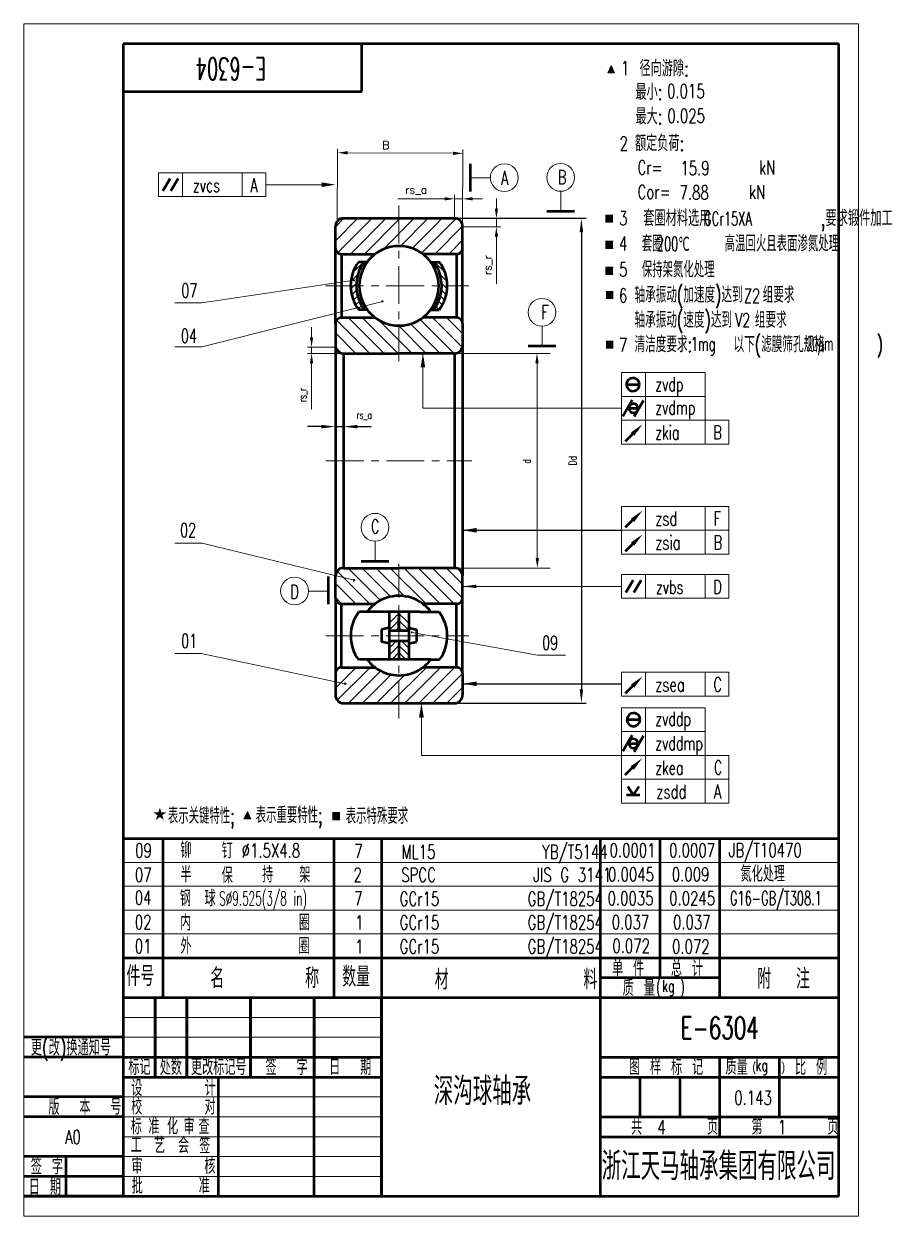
# Model space of a CAD drawing. Header units: millimetres. Extents: x 3824 to 4736, y 762 to 1063.
# Drawn here: x 3824.4 to 4042.8, y 762.8 to 1062.8 of the extents above; entities that cross this region are included whole.
import ezdxf
from ezdxf.enums import TextEntityAlignment as Align

# ---------------------------------------------------------------- set-up
doc = ezdxf.new("R2010")
doc.units = ezdxf.units.MM
doc.header["$PDSIZE"] = -5
doc.linetypes.add('ACAD_ISO10W100', pattern=[18.5, 12, -3, 0.5, -3])
doc.linetypes.add('CENTER', pattern=[50.8, 31.75, -6.35, 6.35, -6.35])
doc.layers.get('0').update_dxf_attribs({"lineweight": 18})
doc.layers.get('DEFPOINTS').update_dxf_attribs({"lineweight": 18})
for name, color, linetype, lineweight in [('1', 7, 'Continuous', 50), ('2', 7, 'Continuous', 18), ('90', 7, 'Continuous', 18), ('Bstart', 7, 'Continuous', 18), ('中心线', 7, 'CENTER', 18), ('文字', 7, 'Continuous', 18), ('粗实线', 7, 'Continuous', 50), ('细实线', 7, 'Continuous', 18)]:
    doc.layers.add(name, color=color, linetype=linetype, lineweight=lineweight)
doc.styles.add('ASC', font='txt.shx', dxfattribs={"width": 0.6667, "bigfont": 'gbcbig.shx'})
doc.styles.add('HZ', font='txt.shx', dxfattribs={"width": 0.7, "bigfont": 'hztxt.shx'})
doc.styles.add('HZTXT', font='txt.shx', dxfattribs={"width": 0.667, "bigfont": 'hztxt.shx'})
doc.styles.get("Standard").update_dxf_attribs({"font": 'txt.shx', "bigfont": 'gbcbig.shx'})
doc.styles.add('标准', font='SimSun.ttf', dxfattribs={"width": 0.667})
doc.dimstyles.get("Standard").update_dxf_attribs({"dimtxt": 0.18, "dimasz": 0.18, "dimexe": 0.18, "dimexo": 0.0625, "dimgap": 0.09, "dimtad": 0, "dimtih": 1, "dimtoh": 1, "dimdec": 4, "dimzin": 0, "dimdsep": 46, "dimtxsty": 'Standard', "dimcen": 0.09, "dimdle": 0.36, "dimadec": 0, "dimazin": 0, "dimtfac": 1, "dimtdec": 4, "dimtofl": 0, "dimtmove": 0, "dimatfit": 3, "dimfxl": 1, "dimtolj": 1, "dimtzin": 0, "dimarcsym": 0})
doc.dimstyles.new('wxh1', dxfattribs={"dimtxt": 2, "dimasz": 2.5, "dimexe": 1, "dimexo": 0, "dimgap": 1, "dimtad": 1, "dimdsep": 46, "dimtxsty": 'Standard', "dimcen": 0, "dimclrd": 7, "dimclre": 7, "dimclrt": 7, "dimadec": 0, "dimazin": 0, "dimtfac": 1, "dimtmove": 0, "dimatfit": 3, "dimfxl": 1, "dimlwd": 20, "dimlwe": 20, "dimarcsym": 0})
doc.dimstyles.new('小', dxfattribs={"dimtxt": 0.5, "dimasz": 0.5, "dimexe": 0.2, "dimexo": 0, "dimtad": 1, "dimdsep": 46, "dimtxsty": '标准', "dimblk": '_CAXARROW', "dimcen": 0, "dimdle": 6, "dimazin": 2, "dimtfac": 0.707107, "dimtdec": 3, "dimtmove": 2, "dimatfit": 3, "dimfxl": 1, "dimfrac": 2, "dimtolj": 1, "dimarcsym": 1})

# ---------------------------------------------------------------- blocks, each defined once
blk = doc.blocks.new('_CAXARROW')
blk.add_hatch(color=0).paths.add_polyline_path([(0, 0), (-1, 0.125), (-1, -0.125)], flags=0)
blk = doc.blocks.new('*D14')
at = {"layer": 'Bstart', "color": 0, "lineweight": -2, "transparency": 16777216}
for p, q in [((3932.76, 1013.89), (3965.85, 1013.89)), ((3964.65, 1010.39), (3964.65, 895.39)), ((3932.76, 891.89), (3965.85, 891.89))]:
    blk.add_line(p, q, dxfattribs=at)
at = {"layer": 'DEFPOINTS', "color": 0, "transparency": 16777216}
for p in [(3932.76, 1013.89), (3932.76, 891.89), (3964.65, 891.89)]:
    blk.add_point(p, dxfattribs=at)
at = {"layer": 'Bstart', "color": 0, "linetype": 'ByBlock', "lineweight": -2, "transparency": 16777216, "xscale": 3.5, "yscale": 3.5, "zscale": 3.5}
for p, rotation in [((3964.65, 1013.89), 90), ((3964.65, 891.89), 270)]:
    blk.add_blockref('_CAXARROW', p, dxfattribs=dict(at, rotation=rotation))
at = {"layer": 'Bstart', "color": 0, "transparency": 16777216, "insert": (3962.45, 952.89), "char_height": 2, "attachment_point": 5, "rotation": 90, "style": 'HZ'}
blk.add_mtext('\\A1;{\\Ftxt,hztxt|c134;Dd}', dxfattribs=at)
blk = doc.blocks.new('*D15')
at = {"layer": 'Bstart', "color": 0, "lineweight": -2, "transparency": 16777216}
for p, q in [((3899.26, 961.47), (3895.76, 961.47)), ((3902.76, 961.47), (3902.76, 962.67)), ((3902.76, 961.47), (3904.8, 961.47)), ((3904.8, 961.47), (3904.8, 962.67)), ((3908.3, 961.47), (3911.8, 961.47))]:
    blk.add_line(p, q, dxfattribs=at)
at = {"layer": 'DEFPOINTS', "color": 0, "transparency": 16777216}
for p in [(3902.76, 961.47), (3904.8, 961.47), (3904.8, 961.47)]:
    blk.add_point(p, dxfattribs=at)
at = {"layer": 'Bstart', "color": 0, "linetype": 'ByBlock', "lineweight": -2, "transparency": 16777216, "xscale": 3.5, "yscale": 3.5, "zscale": 3.5}
blk.add_blockref('_CAXARROW', (3902.76, 961.47), dxfattribs=at)
at = {"layer": 'Bstart', "color": 0, "linetype": 'ByBlock', "lineweight": -2, "transparency": 16777216, "xscale": 3.5, "yscale": 3.5, "zscale": 3.5, "rotation": 180}
blk.add_blockref('_CAXARROW', (3904.8, 961.47), dxfattribs=at)
at = {"layer": 'Bstart', "color": 0, "transparency": 16777216, "insert": (3910.01, 964.3), "char_height": 2, "attachment_point": 5, "style": 'HZ'}
blk.add_mtext('\\A1;{\\Ftxt,hztxt|c134;rs_a}', dxfattribs=at)
blk = doc.blocks.new('*D16')
at = {"layer": 'Bstart', "color": 7, "lineweight": 20, "transparency": 16777216}
for p, q in [((3896.76, 983.97), (3896.76, 986.47)), ((3902.76, 981.47), (3895.76, 981.47)), ((3896.76, 979.89), (3896.76, 981.47)), ((3904.76, 979.89), (3895.76, 979.89)), ((3896.76, 977.39), (3896.76, 965.83))]:
    blk.add_line(p, q, dxfattribs=at)
at = {"layer": 'Bstart', "color": 7, "transparency": 16777216}
for points in [[(3896.35, 983.97), (3897.18, 983.97), (3896.76, 981.47)], [(3897.18, 977.39), (3896.35, 977.39), (3896.76, 979.89)]]:
    blk.add_solid(points, dxfattribs=at)
at = {"layer": 'DEFPOINTS', "color": 0, "transparency": 16777216}
for p in [(3896.76, 981.47), (3902.76, 981.47), (3904.76, 979.89)]:
    blk.add_point(p, dxfattribs=at)
at = {"layer": 'Bstart', "color": 7, "transparency": 16777216, "insert": (3894.6, 969.4), "char_height": 2, "attachment_point": 5, "rotation": 90, "style": 'HZ'}
blk.add_mtext('rs_r', dxfattribs=at)
blk = doc.blocks.new('*D17')
at = {"layer": 'Bstart', "color": 7, "lineweight": 20, "transparency": 16777216}
for p, q in [((3943.27, 1016.35), (3943.27, 1018.85)), ((3933.16, 1013.85), (3944.27, 1013.85)), ((3934.76, 1011.74), (3944.27, 1011.74)), ((3943.27, 1013.85), (3943.27, 1011.74)), ((3943.27, 1009.24), (3943.27, 997.4))]:
    blk.add_line(p, q, dxfattribs=at)
at = {"layer": 'Bstart', "color": 7, "transparency": 16777216}
for points in [[(3942.85, 1016.35), (3943.69, 1016.35), (3943.27, 1013.85)], [(3942.85, 1009.24), (3943.69, 1009.24), (3943.27, 1011.74)]]:
    blk.add_solid(points, dxfattribs=at)
at = {"layer": 'DEFPOINTS', "color": 0, "transparency": 16777216}
for p in [(3933.16, 1013.85), (3934.76, 1011.74), (3943.27, 1011.74)]:
    blk.add_point(p, dxfattribs=at)
at = {"layer": 'Bstart', "color": 7, "transparency": 16777216, "insert": (3941.1, 1002.07), "char_height": 2, "attachment_point": 5, "rotation": 90}
blk.add_mtext('rs_r', dxfattribs=at)
blk = doc.blocks.new('*D18')
at = {"layer": 'Bstart', "color": 7, "lineweight": 20, "transparency": 16777216}
for p, q in [((3930.26, 1018.79), (3918.43, 1018.79)), ((3932.76, 1013.89), (3932.76, 1019.79)), ((3934.76, 1018.79), (3932.76, 1018.79)), ((3934.76, 1011.92), (3934.76, 1019.79)), ((3937.26, 1018.79), (3939.76, 1018.79))]:
    blk.add_line(p, q, dxfattribs=at)
at = {"layer": 'Bstart', "color": 7, "transparency": 16777216}
for points in [[(3930.26, 1019.2), (3930.26, 1018.37), (3932.76, 1018.79)], [(3937.26, 1019.2), (3937.26, 1018.37), (3934.76, 1018.79)]]:
    blk.add_solid(points, dxfattribs=at)
at = {"layer": 'DEFPOINTS', "color": 0, "transparency": 16777216}
for p in [(3932.76, 1018.79), (3932.76, 1013.89), (3934.76, 1011.92)]:
    blk.add_point(p, dxfattribs=at)
at = {"layer": 'Bstart', "color": 7, "transparency": 16777216, "insert": (3923.09, 1020.95), "char_height": 2, "attachment_point": 5}
blk.add_mtext('rs_a', dxfattribs=at)
blk = doc.blocks.new('*D28')
at = {"layer": 'Bstart', "color": 7, "lineweight": 20, "transparency": 16777216}
for p, q in [((3903.23, 1011.89), (3903.32, 1031.38)), ((3905.82, 1030.37), (3932.35, 1030.24)), ((3934.76, 1011.74), (3934.85, 1031.23))]:
    blk.add_line(p, q, dxfattribs=at)
at = {"layer": 'Bstart', "color": 7, "transparency": 16777216}
for points in [[(3905.82, 1030.79), (3905.82, 1029.95), (3903.32, 1030.38)], [(3932.35, 1030.66), (3932.35, 1029.82), (3934.85, 1030.23)]]:
    blk.add_solid(points, dxfattribs=at)
at = {"layer": 'DEFPOINTS', "color": 0, "transparency": 16777216}
for p in [(3934.85, 1030.23), (3903.23, 1011.89), (3934.76, 1011.74)]:
    blk.add_point(p, dxfattribs=at)
at = {"layer": 'Bstart', "color": 7, "transparency": 16777216, "insert": (3915.45, 1032.32), "char_height": 2, "attachment_point": 5, "rotation": 359.7235}
blk.add_mtext('B', dxfattribs=at)
blk = doc.blocks.new('*D41')
at = {"layer": 'Bstart', "color": 7, "lineweight": 20, "transparency": 16777216}
for p, q in [((3932.67, 979.89), (3954.47, 979.93)), ((3953.48, 977.42), (3953.56, 928.42)), ((3932.76, 925.89), (3954.56, 925.93))]:
    blk.add_line(p, q, dxfattribs=at)
at = {"layer": 'Bstart', "color": 7, "transparency": 16777216}
for points in [[(3953.89, 977.43), (3953.06, 977.42), (3953.47, 979.92)], [(3953.14, 928.42), (3953.98, 928.43), (3953.56, 925.92)]]:
    blk.add_solid(points, dxfattribs=at)
at = {"layer": 'DEFPOINTS', "color": 0, "transparency": 16777216}
for p in [(3932.67, 979.89), (3932.76, 925.89), (3953.56, 925.92)]:
    blk.add_point(p, dxfattribs=at)
at = {"layer": 'Bstart', "color": 7, "transparency": 16777216, "insert": (3950.88, 952.74), "char_height": 2, "attachment_point": 5, "rotation": 90.0976, "style": 'HZ'}
blk.add_mtext('d', dxfattribs=at)

msp = doc.modelspace()

# ---------------------------------------------------------------- hatches: boundary and pattern name
at = {"ltscale": 0.3}
for points in [[(3973.00886549, 1050.49470252), (3972.14344928, 1052.33388735), (3971.27803306, 1050.49470252), (3973.00886549, 1050.49470252)], [(3881.4798525, 862.76694696), (3880.61443628, 864.60613178), (3879.74902007, 862.76694696), (3881.4798525, 862.76694696)]]:
    msp.add_hatch(color=0, dxfattribs=at).paths.add_polyline_path(points)
for points in [[(3899.30971592, 1022.92605334), (3899.30971592, 1021.75938667), (3902.75845873, 1022.34272)], [(3923.82419325, 888.20651003), (3924.99085992, 888.20651003), (3924.40752658, 891.70651003)]]:
    msp.add_hatch(color=0).paths.add_polyline_path(points, flags=0)
for points in [[(3972.57742941, 1014.6894892), (3970.77742941, 1014.6894892), (3970.77742941, 1012.8894892), (3972.57742941, 1012.8894892), (3972.57742941, 1014.6894892)], [(3972.60526088, 1008.11198381), (3970.80526088, 1008.11198381), (3970.80526088, 1006.31198381), (3972.60526088, 1006.31198381), (3972.60526088, 1008.11198381)], [(3972.60526088, 1001.58086421), (3970.80526088, 1001.58086421), (3970.80526088, 999.78086421), (3972.60526088, 999.78086421), (3972.60526088, 1001.58086421)], [(3972.66451546, 995.46752647), (3970.86451546, 995.46752647), (3970.86451546, 993.66752647), (3972.66451546, 993.66752647), (3972.66451546, 995.46752647)], [(3972.66451546, 982.99902541), (3970.86451546, 982.99902541), (3970.86451546, 981.19902541), (3972.66451546, 981.19902541), (3972.66451546, 982.99902541)], [(3903.88002417, 864.37551558), (3902.08002417, 864.37551558), (3902.08002417, 862.57551558), (3903.88002417, 862.57551558), (3903.88002417, 864.37551558)]]:
    msp.add_hatch(color=256).paths.add_polyline_path(points)
at = {"linetype": 'Continuous'}
msp.add_hatch(color=0, dxfattribs=at).paths.add_polyline_path([(3934.75601704, 921.27238717), (3938.25601704, 921.70988717), (3938.25601704, 920.83488717)], flags=0)
at = {"layer": '细实线'}
for points in [[(3924.19727834, 976.38886424), (3925.36394501, 976.38886424), (3924.78061168, 979.88886424)], [(3977.10611027, 960.00158096), (3980.01418582, 962.03465114), (3977.92267766, 959.16831701)], [(3923.82419325, 888.38886424), (3924.99085992, 888.38886424), (3924.40752658, 891.88886424)], [(3977.035975, 876.00073907), (3979.94405055, 878.03380925), (3977.85254239, 875.16747511)]]:
    msp.add_hatch(color=0, dxfattribs=at).paths.add_polyline_path(points, flags=0)

# ---------------------------------------------------------------- linework, layer by layer
at = {"color": 0, "ltscale": 0.3}
for p, q in [((3971.27803306, 1050.49470252), (3972.14344928, 1052.33388735)), ((3973.00886549, 1050.49470252), (3971.27803306, 1050.49470252)), ((3973.00886549, 1050.49470252), (3972.14344928, 1052.33388735)), ((3879.74902007, 862.76694696), (3880.61443628, 864.60613178)), ((3881.4798525, 862.76694696), (3880.61443628, 864.60613178)), ((3881.4798525, 862.76694696), (3879.74902007, 862.76694696))]:
    msp.add_line(p, q, dxfattribs=at)
at = {"color": 0}
for p, q in [((3936.74145619, 1024.10592188), (3941.74145619, 1024.10592188)), ((3885.89971592, 1022.34272), (3885.27471592, 1022.34272)), ((3885.99971592, 1022.34272), (3885.89971592, 1022.34272)), ((3899.30971592, 1022.34272), (3885.99971592, 1022.34272)), ((3959.434856, 1015.67372772), (3959.434856, 1020.67372772)), ((3911.45329596, 979.88886424), (3903.05624935, 988.28591085)), ((3914.98882987, 979.88886424), (3905.98882987, 988.88886424)), ((3918.52436377, 979.88886424), (3909.52436377, 988.88886424)), ((3922.05989768, 979.88886424), (3913.66626565, 988.28249627)), ((3929.13096549, 979.88886424), (3921.69123781, 987.32859192)), ((3932.6664994, 979.88886424), (3924.11247521, 988.44288843)), ((3934.69639696, 981.39450059), (3927.2020333, 988.88886424)), ((3934.75845873, 984.86797272), (3930.73756721, 988.88886424)), ((3907.91776206, 979.88886424), (3902.75845873, 985.04816757)), ((3925.59543159, 979.88886424), (3918.59408048, 986.89021534)), ((3904.3374041, 979.93368829), (3902.80328278, 981.46780961)), ((3924.78061168, 966.07707128), (3974.74788533, 966.07707128)), ((3974.64788533, 966.07707128), (3974.02288533, 966.07707128)), ((3974.74788533, 966.07707128), (3974.64788533, 966.07707128)), ((3912.72526497, 927.65144048), (3912.72526497, 932.65144048)), ((3911.42028737, 916.88886424), (3903.18530395, 925.12384766)), ((3914.10469327, 917.73999225), (3905.95582128, 925.88886424)), ((3916.70455409, 918.67566534), (3909.49135518, 925.88886424)), ((3920.1200144, 918.79573893), (3913.02688909, 925.88886424)), ((3925.562423, 916.88886424), (3916.562423, 925.88886424)), ((3929.0979569, 916.88886424), (3920.0979569, 925.88886424)), ((3932.63349081, 916.88886424), (3923.63349081, 925.88886424)), ((3934.75593861, 918.30195035), (3927.16902471, 925.88886424)), ((3934.75845873, 921.83496413), (3930.70455862, 925.88886424)), ((3907.88475347, 916.88886424), (3902.75845873, 922.01515898)), ((3977.32137409, 921.27238717), (3977.32137409, 921.27238717)), ((3900.98575269, 920.10242537), (3895.98575269, 920.10242537)), ((3904.34921956, 916.88886424), (3902.75845873, 918.47962507)), ((3918.75845873, 914.48615728), (3916.31175503, 912.03945357)), ((3918.75845873, 912.71839032), (3916.31175503, 910.27168662)), ((3918.75845873, 914.48615728), (3921.20516243, 912.03945357)), ((3918.75845873, 912.71839032), (3921.20516243, 910.27168662)), ((3918.75845873, 910.95062337), (3917.99551701, 910.18768165)), ((3918.75845873, 910.95062337), (3919.52140045, 910.18768165)), ((3918.1356034, 907.53660112), (3916.31175503, 905.71275275)), ((3918.75845873, 906.3916895), (3916.31175503, 903.9449858)), ((3918.75845873, 906.3916895), (3921.20516243, 903.9449858)), ((3919.38131406, 907.53660112), (3921.20516243, 905.71275275)), ((3918.75845873, 904.62392255), (3917.02340043, 902.88886424)), ((3918.75845873, 904.62392255), (3920.49351704, 902.88886424)), ((3924.40752658, 891.70651003), (3924.40752658, 878.74283387)), ((3924.40752658, 878.74283387), (3974.74788533, 878.74283387)), ((3849.38560297, 812.81511245), (3914.38555558, 812.81511245)), ((3849.38560297, 807.81511245), (3914.38555558, 807.81511245)), ((3849.38560297, 792.81511245), (3914.38555558, 792.81511245)), ((3849.38560297, 787.81511245), (3914.38555558, 787.81511245)), ((3849.38560297, 782.81511245), (3914.38555558, 782.81511245)), ((3849.38560297, 777.81511245), (3914.38555558, 777.81511245)), ((3849.38560297, 772.81511245), (3914.38555558, 772.81511245))]:
    msp.add_line(p, q, dxfattribs=at)
for p, q in [((3970.77742941, 1014.6894892), (3970.77742941, 1012.8894892)), ((3972.57742941, 1014.6894892), (3970.77742941, 1014.6894892)), ((3970.77742941, 1012.8894892), (3972.57742941, 1012.8894892)), ((3970.80526088, 1008.11198381), (3970.80526088, 1006.31198381)), ((3972.60526088, 1008.11198381), (3970.80526088, 1008.11198381)), ((3970.80526088, 1006.31198381), (3972.60526088, 1006.31198381)), ((3970.80526088, 1001.58086421), (3970.80526088, 999.78086421)), ((3972.60526088, 1001.58086421), (3970.80526088, 1001.58086421)), ((3970.80526088, 999.78086421), (3972.60526088, 999.78086421)), ((3972.66451546, 995.46752647), (3970.86451546, 995.46752647)), ((3970.86451546, 993.66752647), (3972.66451546, 993.66752647)), ((3972.66451546, 982.99902541), (3970.86451546, 982.99902541)), ((3970.86451546, 981.19902541), (3972.66451546, 981.19902541)), ((3902.08002417, 864.37551558), (3902.08002417, 862.57551558)), ((3903.88002417, 864.37551558), (3902.08002417, 864.37551558)), ((3902.08002417, 862.57551558), (3903.88002417, 862.57551558))]:
    msp.add_line(p, q)
at = {"linetype": 'Continuous'}
for p, q in [((3902.75845873, 981.46780961), (3902.75845873, 960.75001726)), ((3904.80328278, 979.88886424), (3904.80328278, 960.75001726)), ((3930.00685815, 979.88886424), (3956.7971752, 979.88886424)), ((3930.00685815, 925.88886424), (3956.7971752, 925.88886424))]:
    msp.add_line(p, q, dxfattribs=at)
at = {"color": 0, "linetype": 'Continuous'}
msp.add_line((3934.75601704, 921.27238717), (3974.74788533, 921.27238717), dxfattribs=at)
at = {"color": 0}
for centre in [(3945.24145619, 1024.10592188), (3959.434856, 1024.17372772), (3912.72526497, 936.15144048), (3892.48575269, 920.10242537)]:
    msp.add_circle(centre, 3.5, dxfattribs=at)
at = {"layer": '1', "color": 0}
for p, q in [((4029.38560297, 1057.81511245), (3849.38560297, 1057.81511245)), ((3849.38560297, 1057.81511245), (3849.38560297, 767.81511245)), ((3909.38560297, 1045.81511245), (3909.38560297, 1057.81511245)), ((4029.38560297, 767.81511245), (4029.38560297, 1057.81511245)), ((3849.38560297, 1045.81511245), (3909.38560297, 1045.81511245)), ((3902.75845873, 987.38886424), (3902.75845873, 1011.88886424)), ((3904.75845873, 1013.88886424), (3932.75845873, 1013.88886424)), ((3904.91060508, 1013.88886424), (3926.24387444, 1013.88886424)), ((3930.24387444, 1013.88886424), (3932.75845873, 1013.88886424)), ((3934.75845873, 1006.39721621), (3934.75845873, 1011.88886424)), ((3902.75845873, 1005.89368203), (3902.75845873, 1006.38886424)), ((3934.75845873, 987.38886424), (3934.75845873, 1006.38886424)), ((3904.25900291, 1004.89386355), (3912.76925617, 1004.89695094)), ((3904.25900291, 1004.89386355), (3904.25900291, 988.88886424)), ((3910.75845873, 1002.88886424), (3908.56797304, 1002.88886424)), ((3933.25791455, 1004.89386355), (3924.7476613, 1004.89695094)), ((3926.75845873, 1002.88886424), (3928.94894442, 1002.88886424)), ((3933.25791455, 1004.89386355), (3933.25791455, 988.88886424)), ((3910.75845873, 990.88886424), (3908.67007016, 990.88886424)), ((3926.75845873, 990.88886424), (3928.8468473, 990.88886424)), ((3902.75845873, 987.38886424), (3902.75845873, 981.88886424)), ((3904.25845873, 988.88886424), (3912.75845873, 988.88886424)), ((3933.25845873, 988.88886424), (3924.75845873, 988.88886424)), ((3934.75845873, 987.38886424), (3934.75845873, 981.88886424)), ((3902.75845873, 981.88886424), (3902.75845873, 923.88886424)), ((3934.75845873, 981.88886424), (3934.75845873, 923.88886424)), ((3958.24213089, 981.72351251), (3951.24213089, 981.72351251)), ((3904.75845873, 979.88886424), (3918.75845873, 979.88886424)), ((3904.80328278, 979.88886424), (3904.75845873, 925.88886424)), ((3932.75845873, 979.88886424), (3918.75845873, 979.88886424)), ((3932.75845873, 979.88886424), (3932.75845873, 925.88886424)), ((3904.75845873, 925.88886424), (3918.75845873, 925.88886424)), ((3932.75845873, 925.88886424), (3918.75845873, 925.88886424)), ((3902.75845873, 918.38886424), (3902.75845873, 923.88886424)), ((3934.75845873, 918.38886424), (3934.75845873, 923.88886424)), ((3902.75845873, 918.38886424), (3902.75845873, 899.38886424)), ((3934.75845873, 899.38886424), (3934.75845873, 918.38886424)), ((3904.25845873, 916.88886424), (3912.75845873, 916.88886424)), ((3904.25900291, 900.88386493), (3904.25900291, 916.88886424)), ((3933.25845873, 916.88886424), (3924.75845873, 916.88886424)), ((3933.25791455, 900.88386493), (3933.25791455, 916.88886424)), ((3923.97993062, 914.88886424), (3908.69075804, 914.88886424)), ((3916.31175503, 914.88886424), (3916.31175503, 907.03660112)), ((3918.75845873, 914.88886424), (3918.75845873, 910.68768165)), ((3918.75845873, 910.18768165), (3918.75845873, 913.36214138)), ((3921.20516243, 914.88886424), (3921.20516243, 907.03660112)), ((3923.97993062, 914.88886424), (3928.82615942, 914.88886424)), ((3916.31175503, 910.84256771), (3914.3313287, 910.38537382)), ((3914.3313287, 910.38537382), (3914.3313287, 907.33890895)), ((3916.31175503, 910.18768165), (3921.20516243, 910.18768165)), ((3921.20516243, 910.84256771), (3923.18558876, 910.38537382)), ((3923.18558876, 910.38537382), (3923.18558876, 907.40170917)), ((3916.31175503, 906.88171506), (3914.3313287, 907.33890895)), ((3916.31175503, 907.53660112), (3921.20516243, 907.53660112)), ((3916.31175503, 907.03660112), (3916.31175503, 902.88886424)), ((3918.75845873, 907.53660112), (3918.75845873, 904.36214138)), ((3918.75845873, 907.03660112), (3918.75845873, 902.88886424)), ((3921.20516243, 906.88171506), (3923.18558876, 907.33890895)), ((3921.20516243, 907.03660112), (3921.20516243, 902.88886424)), ((3904.25900291, 900.88440931), (3912.76925617, 900.88077754)), ((3926.75845873, 902.88886424), (3908.54814325, 902.88886424)), ((3933.25791455, 900.88386493), (3924.7476613, 900.88077754)), ((3926.75845873, 902.88886424), (3928.96877421, 902.88886424)), ((3902.75845873, 899.38886424), (3902.75845873, 893.88886424)), ((3934.75845873, 899.38886694), (3934.75845873, 893.88886424)), ((3904.75845873, 891.88886424), (3932.75845873, 891.88886424)), ((3904.75845873, 891.88886424), (3926.24387444, 891.88886424)), ((3930.24387444, 891.88886424), (3932.75845873, 891.88886424)), ((3849.38560297, 857.81511245), (4029.38560297, 857.81511245)), ((3859.38560297, 857.81511245), (3859.38560297, 817.81511245)), ((3902.38560297, 857.81511245), (3902.38560297, 817.81511245)), ((3914.38560297, 857.81511245), (3914.38560297, 817.81511245)), ((3969.38560297, 857.81511245), (3969.38560297, 767.81511245)), ((3984.38560297, 857.81511245), (3984.38560297, 822.81511245)), ((3999.38560297, 857.81511245), (3999.38560297, 817.81511245)), ((3849.38560297, 827.81511245), (4029.38560297, 827.81511245)), ((3859.38560297, 827.81511245), (3859.38560297, 817.81511245)), ((3902.38560297, 827.81511245), (3902.38560297, 817.81511245)), ((3914.38560297, 827.81511245), (3914.38560297, 817.81511245)), ((3969.38560297, 827.81511245), (3969.38560297, 767.81511245)), ((3984.38560297, 827.81511245), (3984.38560297, 822.81511245)), ((3984.38560297, 827.81511245), (3984.38560297, 822.81511245)), ((3999.38560297, 827.81511245), (3999.38560297, 817.81511245)), ((3999.38560297, 822.81511245), (3969.38560297, 822.81511245)), ((3849.38560297, 817.81511245), (4029.38560297, 817.81511245)), ((3857.38560297, 817.81511245), (3857.38560297, 797.81511245)), ((3865.38560297, 817.81511245), (3865.38560297, 797.81511245)), ((3881.38560297, 817.81511245), (3881.38560297, 797.81511245)), ((3897.38560297, 817.81511245), (3897.38560297, 797.81511245)), ((3914.38560297, 817.81511245), (3914.38560297, 767.81511245)), ((3969.38560297, 802.81511245), (4029.38560297, 802.81511245)), ((3999.38560297, 802.81511245), (3999.38560297, 782.81511245)), ((4014.38560297, 802.81511245), (4014.38560297, 787.81511245)), ((3969.38560297, 797.81511245), (4029.38560297, 797.81511245)), ((3979.38560297, 797.81511245), (3979.38560297, 787.81511245)), ((3989.38560297, 797.81511245), (3989.38560297, 787.81511245)), ((3969.38560297, 787.81511245), (4029.38560297, 787.81511245)), ((3969.38560297, 782.81511245), (4029.38560297, 782.81511245)), ((3824.38560297, 767.81511245), (4029.38560297, 767.81511245))]:
    msp.add_line(p, q, dxfattribs=at)
for centre, radius, start, end in [((3904.75845873, 1011.88886424), 2, 90, 180), ((3932.75845873, 1011.88886424), 2, 0, 90), ((3904.25845873, 1006.39386345), 1.5, 180, 270.0207860558), ((3918.75845873, 996.88886424), 10, 0, 180), ((3933.25845873, 1006.39386345), 1.5, 269.979213944, 0), ((3916.53496419, 996.95621382), 9.93324161, 143.3266465125, 217.6482856936), ((3917.9515644, 996.95621382), 9.93324161, 143.3266465125, 217.6482856936), ((3919.56535307, 996.95621382), 9.93324161, 322.3517143064, 36.6733534875), ((3920.98195327, 996.95621382), 9.93324161, 322.3517143064, 36.6733534875), ((3918.75845873, 996.88886424), 10, 180, 0), ((3904.25845873, 987.38886424), 1.5, 90.0000000002, 180), ((3933.25845873, 987.38886424), 1.5, 0, 90), ((3904.75845873, 981.88886424), 2, 180, 270), ((3932.75845873, 981.88886424), 2, 270, 0), ((3904.75845873, 923.88886424), 2, 90, 180), ((3932.75845873, 923.88886424), 2, 0, 90), ((3904.25845873, 918.38886424), 1.5, 180, 270), ((3918.75845873, 908.88886424), 10, 53.1301023543, 126.8698976457), ((3933.25845873, 918.38886424), 1.5, 270, 0), ((3918.75845873, 908.88886424), 10, 126.8698976457, 143.1301023541), ((3918.75845873, 908.88886424), 10, 36.8698976459, 53.1301023543), ((3916.53496419, 908.7947918), 9.93324161, 142.1567820115, 216.4814112092), ((3920.98195327, 908.7947918), 9.93324161, 323.5185887908, 37.8432179885), ((3904.25845873, 899.38386503), 1.5, 89.9792139442, 180), ((3918.75845873, 908.88886424), 10, 216.8698976459, 233.207394207), ((3918.75845873, 908.88886424), 10, 233.207394207, 298.9144297893), ((3918.75845873, 908.88886424), 10, 298.9144297893, 323.1301023541), ((3933.25845873, 899.38386503), 1.5, 0, 90.0207860556), ((3904.75845873, 893.88886424), 2, 180, 270), ((3932.75845873, 893.88886424), 2, 270, 0), ((3932.75845873, 893.88886424), 2, 270, 0)]:
    msp.add_arc(centre, radius, start, end, dxfattribs=at)
at = {"layer": '2', "color": 0}
for p, q in [((4034.38560297, 1062.81511245), (3824.38560297, 1062.81511245)), ((3824.38560297, 1062.81511245), (3824.38560297, 762.81511245)), ((4034.38560297, 762.81511245), (4034.38560297, 1062.81511245)), ((3902.75845873, 1011.7367179), (3904.91060508, 1013.88886424)), ((3902.75845873, 1008.20118399), (3908.44613898, 1013.88886424)), ((3903.31806095, 1005.2252523), (3911.98167289, 1013.88886424)), ((3906.52302746, 1004.89468491), (3915.51720679, 1013.88886424)), ((3910.05825149, 1004.89437503), (3919.0527407, 1013.88886424)), ((3914.74951933, 1006.05010897), (3922.58827461, 1013.88886424)), ((3919.11736573, 1006.88242146), (3926.12380851, 1013.88886424)), ((3922.08857102, 1006.31809285), (3927.1099848, 1011.33950663)), ((3924.4305881, 1005.12457602), (3933.15514218, 1013.8491301)), ((3927.1099848, 1011.33950663), (3929.65934242, 1013.88886424)), ((3927.7374123, 1004.89586631), (3934.75826475, 1011.91671876)), ((3931.27166403, 1004.89458413), (3934.75845873, 1008.38137884)), ((3907.15407267, 1000.22242926), (3909.82050765, 1002.88886424)), ((3930.36284479, 1000.22242926), (3927.69640981, 1002.88886424)), ((3906.65180065, 997.95239029), (3908.40696242, 999.70755205)), ((3930.86511681, 997.95239029), (3929.10995504, 999.70755205)), ((3907.4458784, 998.27981394), (3869.17835225, 992.60416587)), ((3906.6332022, 996.16602489), (3908.03731256, 997.57013524)), ((3930.88371526, 996.16602489), (3929.4796049, 997.57013524)), ((3906.87542617, 994.6404819), (3908.08059947, 995.8456552)), ((3907.30011661, 993.29740539), (3908.36341468, 994.36070346)), ((3907.86999159, 992.09951341), (3908.81917255, 993.04869438)), ((3929.64692587, 992.09951341), (3928.69774491, 993.04869438)), ((3930.21680085, 993.29740539), (3929.15350278, 994.36070346)), ((3930.64149129, 994.6404819), (3929.43631799, 995.8456552)), ((3869.17835225, 992.60416587), (3862.32706012, 992.60416587)), ((3914.58720103, 992.99479751), (3869.12044964, 981.55158804)), ((3908.50697523, 991.10636919), (3909.36456634, 991.9639603)), ((3928.85013401, 990.89312708), (3928.01285257, 991.73040852)), ((3954.74213089, 981.72351251), (3954.74213089, 986.72945154)), ((3869.12044964, 981.55158804), (3862.32706012, 981.55158804)), ((3869.216954, 932.18917723), (3862.32706012, 932.18917723)), ((3907.46000058, 922.79791739), (3869.216954, 932.18917723)), ((3921.97355746, 909.71014388), (3953.58720683, 903.96419904)), ((3869.02394528, 904.34762555), (3862.32706012, 904.34762555)), ((3905.24429988, 896.77404396), (3869.02394528, 904.34762555)), ((3953.58720683, 903.96419904), (3960.65042289, 903.96419904)), ((3902.75845873, 895.67070072), (3907.9705834, 900.88282538)), ((3903.22646616, 892.60317424), (3911.50460915, 900.88131723)), ((3906.04769007, 891.88886424), (3914.16507591, 900.00625009)), ((3916.65429178, 891.88886424), (3925.64705966, 900.88163212)), ((3920.18982569, 891.88886424), (3929.18334819, 900.88238674)), ((3923.7253596, 891.88886424), (3932.7201652, 900.88366985)), ((3909.58322397, 891.88886424), (3916.78074269, 899.08638296)), ((3913.11875788, 891.88886424), (3920.22720702, 898.99731338)), ((3929.81025112, 894.43822186), (3934.75845873, 899.38642947)), ((3927.2608935, 891.88886424), (3929.79336276, 894.4213335)), ((3930.79642741, 891.88886424), (3934.75845873, 895.85089556)), ((3849.38560297, 857.81511245), (4029.38560297, 857.81511245)), ((3849.38560297, 857.81511245), (4029.38560297, 857.81511245)), ((3849.38560297, 851.81511245), (4029.38560297, 851.81511245)), ((3849.38560297, 845.81511245), (4029.38560297, 845.81511245)), ((3849.38560297, 839.81511245), (4029.38560297, 839.81511245)), ((3849.38560297, 833.81511245), (4029.38560297, 833.81511245)), ((3849.38560297, 812.81511245), (3914.38560297, 812.81511245)), ((3849.38560297, 807.81511245), (3914.38560297, 807.81511245)), ((3824.38560297, 762.81511245), (4034.38560297, 762.81511245))]:
    msp.add_line(p, q, dxfattribs=at)
for centre, radius in [((3907.4458784, 998.27981394), 0.15), ((3914.58720103, 992.99479751), 0.15), ((3954.74213089, 990.22945154), 3.5), ((3907.41611161, 922.82666665), 0.2), ((3921.97355746, 909.71014388), 0.1), ((3905.24429988, 896.77404396), 0.2)]:
    msp.add_circle(centre, radius, dxfattribs=at)
at = {"layer": '2', "color": 0, "linetype": 'ByBlock'}
for p in [(3904.75845873, 925.88886424), (3902.75845873, 894.32599508), (3902.75845873, 894.32599508), (3904.75845873, 891.88886424), (3904.75845873, 891.88886424), (3904.75845873, 891.88886424), (3904.75845873, 891.88886424), (3932.75845873, 891.88886424), (3932.75845873, 891.88886424), (3932.75845873, 891.88886424), (3932.75845873, 891.88886424), (3934.75845873, 893.88886424), (3934.75845873, 893.88886424), (3934.75845873, 893.88886424), (3934.75845873, 893.88886424)]:
    msp.add_point(p, dxfattribs=at)
at = {"layer": '中心线', "color": 0, "ltscale": 0.3}
for p, q in [((3918.75845873, 1017.10875837), (3918.75845873, 977.90634893)), ((3900.32723511, 996.88886424), (3936.31239027, 996.88886424)), ((3900.32723511, 996.88886424), (3936.31239027, 996.88886424)), ((3900.3539747, 952.88886424), (3937.06297974, 952.88886424)), ((3918.75845873, 888.00613875), (3918.75845873, 926.92629469)), ((3900.32723511, 908.86214138), (3936.31239027, 908.86214138))]:
    msp.add_line(p, q, dxfattribs=at)
at = {"layer": '粗实线', "color": 0}
for p, q in [((3936.74145619, 1020.60592188), (3936.74145619, 1027.60592188)), ((3955.934856, 1015.67372772), (3962.934856, 1015.67372772)), ((3909.22526497, 927.65144048), (3916.22526497, 927.65144048)), ((3900.98823393, 916.78477958), (3900.98823393, 923.78477958))]:
    msp.add_line(p, q, dxfattribs=at)
at = {"layer": '粗实线', "color": 0, "lineweight": 50}
for p, q in [((3859.37471592, 1020.79272), (3861.17471592, 1023.91041146)), ((3861.37471592, 1020.79272), (3863.17471592, 1023.91041146)), ((3975.97747958, 972.05906081), (3979.27747958, 972.05906081)), ((3975.09957161, 964.12736405), (3977.44788533, 968.19476273)), ((3976.59788533, 966.07707128), (3978.89788533, 966.07707128)), ((3977.94788533, 963.97707128), (3980.30825586, 968.06535296)), ((3977.51439396, 959.58494898), (3975.61738816, 957.73716167)), ((3975.84788533, 919.72238717), (3977.64788533, 922.84007862)), ((3977.84788533, 919.72238717), (3979.64788533, 922.84007862)), ((3976.09788533, 887.74283387), (3979.39788533, 887.74283387)), ((3975.08922317, 879.77520261), (3977.44788533, 883.86052532)), ((3977.94788533, 879.64283387), (3980.29637035, 883.71052924)), ((3976.59788533, 881.74283387), (3978.89788533, 881.74283387)), ((3977.4442587, 875.58410709), (3975.54725289, 873.73631978)), ((3857.38560297, 797.81511245), (3857.38560297, 817.81511245)), ((3865.38560297, 797.81511245), (3865.38560297, 817.81511245)), ((3881.38560297, 797.81511245), (3881.38560297, 817.81511245)), ((3897.38560297, 797.81511245), (3897.38560297, 817.81511245)), ((3914.38555558, 767.81511245), (3914.38555558, 817.81511245)), ((3849.38560297, 807.81511245), (3824.38560297, 807.81511245)), ((3849.38560297, 802.81511245), (3824.38560297, 802.81511245)), ((3849.38560297, 802.81511245), (3914.38555558, 802.81511245)), ((3969.38560297, 802.81511245), (4029.38560297, 802.81511245)), ((3849.38560297, 797.81511245), (3914.38555558, 797.81511245)), ((3873.38555558, 767.81511245), (3873.38555558, 797.81511245)), ((3897.38560297, 767.81511245), (3897.38560297, 797.81511245)), ((3969.38560297, 797.81511245), (4029.38560297, 797.81511245)), ((3849.38560297, 792.81511245), (3824.38560297, 792.81511245)), ((3849.38560297, 787.81511245), (3824.38560297, 787.81511245)), ((3969.38560297, 787.81511245), (4029.38560297, 787.81511245)), ((3969.38560297, 782.81511245), (4029.38560297, 782.81511245)), ((3849.38560297, 777.81511245), (3824.38560297, 777.81511245)), ((3834.97110626, 777.81511245), (3834.97110626, 767.81511245)), ((3849.38560297, 772.81511245), (3824.38560297, 772.81511245)), ((3849.38560297, 767.81511245), (3824.38560297, 767.81511245)), ((3849.38560297, 767.81511245), (3824.38560297, 767.81511245))]:
    msp.add_line(p, q, dxfattribs=at)
at = {"layer": '粗实线', "lineweight": 50}
for p, q in [((3977.51439396, 937.89907813), (3975.61738816, 936.05129082)), ((3977.51439396, 931.89907813), (3975.61738816, 930.05129082)), ((3977.51439396, 896.16777639), (3975.61738816, 894.31998908)), ((3976.33215427, 870.94508452), (3977.70320587, 868.81763285)), ((3979.07425748, 870.94508452), (3977.70320587, 868.81763285)), ((3975.98355552, 868.81763285), (3979.36405721, 868.81763285))]:
    msp.add_line(p, q, dxfattribs=at)
at = {"layer": '粗实线', "color": 0, "lineweight": 50}
for centre, radius, start, end in [((3977.62747958, 972.05906081), 1.65, 0, 300.0000000001), ((3977.62747958, 972.05906081), 1.65, 300.0000000002, 0), ((3977.74788533, 966.07707128), 1.15, 150.0000000002, 209.9999999997), ((3977.74788533, 966.07707128), 1.15, 209.9999999999, 150.0000000001), ((3977.74788533, 887.74283387), 1.65, 0, 300), ((3977.74788533, 887.74283387), 1.65, 299.9999999999, 0), ((3977.74788533, 881.74283387), 1.15, 150.0000000002, 209.9999999997), ((3977.74788533, 881.74283387), 1.15, 209.9999999999, 150.0000000001)]:
    msp.add_arc(centre, radius, start, end, dxfattribs=at)
at = {"layer": '细实线', "color": 0, "linetype": 'Continuous', "lineweight": 20}
for p, q in [((3858.27471592, 1025.34272), (3885.27471592, 1025.34272)), ((3858.27471592, 1019.34272), (3858.27471592, 1025.34272)), ((3864.27471592, 1019.34272), (3864.27471592, 1025.34272)), ((3879.27471592, 1019.34272), (3879.27471592, 1025.34272)), ((3885.27471592, 1025.34272), (3885.27471592, 1019.34272)), ((3885.27471592, 1019.34272), (3858.27471592, 1019.34272)), ((3974.74788533, 957.07707128), (3974.74788533, 975.07707128)), ((3974.74788533, 975.07707128), (3995.74788533, 975.07707128)), ((3980.74788533, 957.07707128), (3980.74788533, 975.07707128)), ((3995.74788533, 957.07707128), (3995.74788533, 975.07707128)), ((3974.74788533, 969.07707128), (3995.74788533, 969.07707128)), ((3974.74788533, 963.07707128), (4001.74788533, 963.07707128)), ((4001.74788533, 963.07707128), (4001.74788533, 957.07707128)), ((4001.74788533, 957.07707128), (3974.74788533, 957.07707128)), ((3974.74788533, 918.27238717), (3974.74788533, 924.27238717)), ((3974.74788533, 924.27238717), (4001.74788533, 924.27238717)), ((3980.74788533, 918.27238717), (3980.74788533, 924.27238717)), ((3995.74788533, 918.27238717), (3995.74788533, 924.27238717)), ((4001.74788533, 924.27238717), (4001.74788533, 918.27238717)), ((4001.74788533, 918.27238717), (3974.74788533, 918.27238717)), ((3974.74788533, 866.74283387), (3974.74788533, 890.74283387)), ((3974.74788533, 890.74283387), (3995.74788533, 890.74283387)), ((3980.74788533, 866.74283387), (3980.74788533, 890.74283387)), ((3995.74788533, 866.74283387), (3995.74788533, 890.74283387)), ((3974.74788533, 884.74283387), (3995.74788533, 884.74283387)), ((3974.74788533, 878.74283387), (4001.74788533, 878.74283387)), ((4001.74788533, 878.74283387), (4001.74788533, 866.74283387)), ((4001.74788533, 878.74283387), (4001.74788533, 866.74283387)), ((3974.74788533, 872.74283387), (4001.74788533, 872.74283387)), ((4001.74788533, 866.74283387), (3974.74788533, 866.74283387)), ((3974.74788533, 866.74283387), (4001.74788533, 866.74283387))]:
    msp.add_line(p, q, dxfattribs=at)
at = {"layer": '细实线', "color": 0}
msp.add_line((3924.78061168, 979.88886424), (3924.78061168, 966.07707128), dxfattribs=at)
at = {"layer": '细实线', "color": 7, "linetype": 'Continuous', "lineweight": 20}
for p, q in [((3974.74788533, 935.39120042), (3974.74788533, 941.39120042)), ((3974.74788533, 941.39120042), (4001.74788533, 941.39120042)), ((3980.74788533, 935.39120042), (3980.74788533, 941.39120042)), ((3995.74788533, 935.39120042), (3995.74788533, 941.39120042)), ((4001.74788533, 941.39120042), (4001.74788533, 935.39120042)), ((4001.74788533, 935.39120042), (3974.74788533, 935.39120042)), ((3974.74788533, 929.39120042), (3974.74788533, 935.39120042)), ((3974.74788533, 935.39120042), (4001.74788533, 935.39120042)), ((3980.74788533, 929.39120042), (3980.74788533, 935.39120042)), ((3995.74788533, 929.39120042), (3995.74788533, 935.39120042)), ((4001.74788533, 935.39120042), (4001.74788533, 929.39120042)), ((4001.74788533, 929.39120042), (3974.74788533, 929.39120042)), ((4001.74788533, 899.65989868), (3974.74788533, 899.65989868)), ((3974.74788533, 893.65989868), (3974.74788533, 899.65989868)), ((3974.74788533, 899.65989868), (4001.74788533, 899.65989868)), ((3980.74788533, 893.65989868), (3980.74788533, 899.65989868)), ((3995.74788533, 893.65989868), (3995.74788533, 899.65989868)), ((4001.74788533, 899.65989868), (4001.74788533, 893.65989868)), ((4001.74788533, 893.65989868), (3974.74788533, 893.65989868))]:
    msp.add_line(p, q, dxfattribs=at)
at = {"layer": '细实线', "color": 0}
for points in [[(3977.10611027, 938.3157101), (3980.01418582, 940.34878029), (3977.92267766, 937.48244615)], [(3977.10611027, 932.3157101), (3980.01418582, 934.34878029), (3977.92267766, 931.48244615)], [(3977.10611027, 896.58440837), (3980.01418582, 898.61747855), (3977.92267766, 895.75114441)]]:
    msp.add_solid(points, dxfattribs=at)

# ---------------------------------------------------------------- texts
at = {"color": 0, "linetype": 'Continuous'}
for s, height, style, width, p in [('A', 3.5, 'HZ', 0.6667, (3944.43455368, 1022.34854237)), ('B', 3.5, 'HZ', 0.6667, (3958.7431456, 1022.49568144)), ('C', 3.5, 'HZ', 0.6667, (3911.72526497, 934.56261147)), ('D', 3.5, 'HZ', 0.6667, (3891.4385837, 918.1397436)), ('09', 3.5, 'HZ', 0.7, (3852.38766047, 853.08409991)), ('铆', 4, 'HZ', 0.7, (3863.76461558, 852.93323959)), ('钉', 4, 'HZ', 0.7, (3874.13962651, 852.80645668)), ('7', 3.5, 'HZ', 0.7, (3907.53295607, 852.90674766)), ('ML15           YB/T5144', 3.5, 'HZ', 0.7, (3919.41960776, 852.72447568)), ('0.0001', 3.5, 'HZ', 0.7, (3971.740326, 853.11892396)), ('0.0007', 3.5, 'HZ', 0.7, (3986.71436042, 853.11892396)), ('JB/T10470', 3.5, 'HZ', 0.7, (4001.70140822, 853.13554225)), ('07', 3.5, 'HZ', 0.7, (3852.32678445, 846.94500665)), ('半', 4, 'HZ', 0.7, (3863.76461558, 846.77105992)), ('保', 4, 'HZ', 0.7, (3874.14883134, 846.52130468)), ('持', 4, 'HZ', 0.7, (3884.32113889, 846.77295807)), ('架', 4, 'HZ', 0.7, (3893.67980296, 846.76484022)), ('2', 3.5, 'HZ', 0.7, (3907.33249401, 846.93878694)), ('SPCC          JIS G 3141   ', 3.5, 'HZ', 0.7, (3919.33799138, 846.96848987)), ('0.0045', 3.5, 'HZ', 0.7, (3971.35053907, 847.0614758)), ('0.009', 3.5, 'HZ', 0.7, (3987.39319818, 847.0614758)), ('氮化处理', 4, 'HZ', 0.7, (4004.67945831, 846.94500665)), ('04', 3.5, 'HZ', 0.7, (3852.29251931, 841.20186331)), ('钢', 4, 'HZ', 0.7, (3863.62589542, 840.76801752)), ('球', 4, 'HZ', 0.7, (3869.84125361, 840.76473957)), ('7', 3.5, 'HZ', 0.7, (3907.48733974, 841.00267263)), ('GCr15         GB/T18254', 3.5, 'HZ', 0.7, (3918.93009614, 840.93019313)), ('0.0035', 3.5, 'HZ', 0.7, (3971.24215648, 841.03729476)), ('0.0245', 3.5, 'HZ', 0.7, (3986.73440179, 841.03729476)), ('G16-GB/T308.1', 3.5, 'HZ', 0.6, (4002.01404885, 841.05125995)), ('02', 3.5, 'HZ', 0.7, (3852.29251931, 835.01097832)), ('内', 4, 'HZ', 0.7, (3863.69253724, 834.71431417)), ('圈', 4, 'HZ', 0.7, (3893.55397685, 834.71431417)), ('1', 3.5, 'HZ', 0.7, (3907.720659, 834.98239471)), ('1', 3.5, 'HZ', 0.7, (3907.720659, 834.98239471)), ('GCr15         GB/T18254', 3.5, 'HZ', 0.7, (3918.93009614, 834.93019313)), ('0.037', 3.5, 'HZ', 0.7, (3972.26546745, 835.05583657)), ('0.037', 3.5, 'HZ', 0.7, (3987.69520159, 835.05583657)), ('01', 3.5, 'HZ', 0.7, (3852.29251931, 828.97739054)), ('外', 4, 'HZ', 0.7, (3863.78252152, 828.79669086)), ('圈', 4, 'HZ', 0.7, (3893.46951114, 828.79669086)), ('1', 3.5, 'HZ', 0.7, (3907.720659, 828.87015832)), ('GCr15         GB/T18254', 3.5, 'HZ', 0.7, (3918.93009614, 828.93019313)), ('0.072', 3.5, 'HZ', 0.7, (3972.43883116, 829.05583657)), ('0.072', 3.5, 'HZ', 0.7, (3987.45865943, 828.88873019)), ('件号', 5, 'HZ', 0.7, (3850.1897524, 820.72048621)), ('名      称', 5, 'HZ', 0.7, (3871.29407741, 820.18403239)), ('数量', 5, 'HZ', 0.7, (3904.48432652, 820.53732755)), ('材          料', 5, 'HZ', 0.7, (3927.75078432, 819.84607303)), ('附  注', 5, 'HZ', 0.7, (4008.9015871, 820.023194)), ('(', 3.5, 'ASC', 0.6667, (3983.37507005, 818.72198105)), (')', 3.5, 'ASC', 0.6667, (3989.2633943, 818.74816729)), ('E-6304', 5.5, 'HZTXT', 0.667, (3989.62218799, 807.43367605)), ('(     )', 2, 'HZ', 0.666667, (4007.70491579, 799.27157384)), ('深沟球轴承', 7, 'HZ', 0.7, (3927.51174443, 790.74627348)), ('0.143', 3.5, 'HZ', 0.7, (4003.11520799, 790.85102654)), ('4', 3.5, 'HZ', 0.7, (3983.74992899, 783.45598851)), ('1', 3.5, 'HZ', 0.7, (4014.04692986, 783.45598925)), ('A0', 3.5, 'HZ', 0.7, (3834.72746003, 780.99113124))]:
    msp.add_text(s, height=height, dxfattribs=dict(at, style=style, width=width)).set_placement(p)
at = {"linetype": 'Continuous', "style": 'HZTXT', "width": 0.667}
for s, height, p in [('轴承振动(加速度)达到', 4, (3978.00814867, 992.64926751)), ('Z2', 3.5, (4005.577482, 992.64926751)), ('组要求', 4, (4010.246482, 992.64926751)), ('轴承振动(速度)达到', 4, (3978.00814867, 986.34079972)), ('V2', 3.5, (4003.29443127, 986.54011367)), ('组要求', 4, (4008.28958138, 986.34079972)), ('清洁度要求:    以下(滤膜筛孔规格     )', 4, (3978.00814867, 980.18076646))]:
    msp.add_text(s, height=height, dxfattribs=at).set_placement(p)
at = {"color": 0, "linetype": 'ACAD_ISO10W100', "lineweight": 15, "insert": (3856.89979346, 865.24932725), "char_height": 2.5, "width": 13.4002592891, "attachment_point": 1}
msp.add_mtext('{\\fSimSun|b0|i0|c134|p2;★}', dxfattribs=at)
at = {"layer": '2', "color": 0, "linetype": 'Continuous', "style": 'HZTXT', "width": 0.6}
msp.add_text('E-6304', height=5.5, rotation=180, dxfattribs=at).set_placement((3885.31074611, 1054.24934092))
at = {"layer": '2', "color": 0, "linetype": 'Continuous', "style": 'HZ'}
for s, height, width, p in [('1', 3.5, 0.7, (3974.60755896, 1049.88641359)), (' 径向游隙:', 4, 0.7, (3976.76835755, 1049.60478427)), ('最小:', 4, 0.7, (3978.2364911, 1043.69094081)), ('最大:', 4, 0.7, (3978.22954393, 1037.53073146)), ('额定负荷:', 4, 0.7, (3978.13738668, 1030.79301554)), ('2', 3.5, 0.7, (3974.26394198, 1030.94046749)), ('Cr=          kN', 3.5, 0.7, (3978.74321252, 1024.92522565)), ('Cor=        kN', 3.5, 0.7, (3978.77843614, 1018.76255069)), ('07', 3.5, 0.6667, (3864.00371779, 993.94632136)), ('04', 3.5, 0.6667, (3863.90766016, 982.53920202)), ('02', 3.5, 0.6667, (3863.70322789, 933.65422989)), ('01', 3.5, 0.6667, (3863.9734401, 905.80501877)), ('09', 3.5, 0.6667, (3954.77313818, 905.32166221)), ('∅1.5X4.8', 3.5, 0.7, (3879.19869451, 853.07952586)), ('浙江天马轴承集团有限公司', 7, 0.7, (3969.74670326, 771.88363276))]:
    msp.add_text(s, height=height, dxfattribs=dict(at, width=width)).set_placement(p)
at = {"layer": '2', "style": 'HZ'}
for s, height, width, p in [('  套圈材料选用          ,要求锻件加工    ', 4.025, 0.7, (3975.18323419, 1011.91180407)), ('GCr15XA', 3.5, 0.6, (3995.54493474, 1012.05214149)), ('  套圈      高温回火且表面渗氮处理     ', 4.025, 0.65, (3975.18323419, 1005.52911901)), ('200℃', 3.5, 0.6, (3983.62687908, 1005.72844841)), ('  保持架氮化处理     ', 4.025, 0.65, (3975.18323419, 998.99799941)), ('6', 3.5, 0.7, (3974.09125402, 992.72025429)), ('1mg', 3.5, 0.6, (3992.15737641, 980.51690401)), ('20μm', 3.5, 0.5, (4021.20773145, 980.59998096)), ('7', 3.5, 0.7, (3974.09125402, 980.25175323)), ('表示关键特性;', 4.025, 0.65, (3860.60822526, 861.54770935)), ('表示重要特性;', 4.025, 0.65, (3882.70959117, 861.70356885))]:
    msp.add_text(s, height=height, dxfattribs=dict(at, width=width)).set_placement(p)
at = {"layer": '2', "color": 0, "style": 'HZ', "width": 0.7}
msp.add_text('F', height=3.5, dxfattribs=at).set_placement((3954.54641386, 988.50060215))
at = {"layer": '2', "style": 'HZ', "width": 0.65}
msp.add_text('表示特殊要求', height=4.025, dxfattribs=at).set_placement((3913.21103875, 863.73115057), align=Align.MIDDLE)
at = {"layer": '90', "color": 0, "linetype": 'Continuous', "style": 'HZ'}
for s, width, p in [('0.015', 0.7, (3986.21335848, 1044.13548246)), ('0.025', 0.7, (3986.2826395, 1037.89374744)), ('15.9', 0.7, (3989.56208763, 1024.74448465)), ('7.88', 0.7, (3989.32531146, 1018.62246235)), ('S∅9.525(3/8 in)', 0.55, (3873.51725142, 841.00348111))]:
    msp.add_text(s, height=3.5, dxfattribs=dict(at, width=width)).set_placement(p)
at = {"layer": 'Bstart', "color": 0, "linetype": 'Continuous', "style": 'HZ', "width": 0.6667}
for s, p in [('zvcs', (3866.90765638, 1020.4363417)), ('zvdp', (3983.20788533, 970.4210684)), ('zvdmp', (3983.20788533, 964.51653496)), ('zkia', (3983.20788533, 958.26908074)), ('zvbs', (3983.38082579, 919.36600887)), ('zvddp', (3983.20788533, 886.18536009)), ('zvddmp', (3983.20788533, 880.0484657)), ('zkea', (3983.20788533, 873.90861684)), ('C', (3997.98101233, 873.94861684))]:
    msp.add_text(s, height=3.5, dxfattribs=at).set_placement(p)
at = {"layer": 'Bstart', "width": 0.7}
for s, p in [('zsd', (3983.20788533, 936.58320989)), ('zsia', (3983.20788533, 930.58320989)), ('zsea', (3983.20788533, 894.85190815))]:
    msp.add_text(s, height=3.5, dxfattribs=at).set_placement(p)
at = {"layer": 'Bstart', "style": 'HZ', "width": 0.7}
for s, p in [('zsdd', (3983.5066915, 867.87946749)), ('A', (3997.98101233, 867.89425849))]:
    msp.add_text(s, height=3.5, dxfattribs=at).set_placement(p)
at = {"layer": '文字', "color": 0, "linetype": 'Continuous', "style": 'HZ'}
for s, height, width, p in [('A', 3.5, 0.6667, (3881.37471592, 1020.45217342)), ('B', 3.5, 0.6667, (3997.84788533, 958.27707128)), ('D', 3.5, 0.6667, (3997.84788533, 919.37255669)), ('单 件', 4, 0.7, (3972.33081483, 823.21801335)), ('总 计', 4, 0.7, (3987.16295465, 823.07792911)), ('质 量', 4, 0.7, (3975.03524411, 818.22928187)), ('kg', 3, 0.666667, (3984.97619718, 819.22974206)), ('更(改)换通知号', 4, 0.7, (3826.14605363, 803.23720516)), ('标记', 4, 0.7, (3850.67379195, 798.31511245)), ('处数', 4, 0.7, (3858.56355573, 798.31511245)), ('更改标记号', 4, 0.7, (3866.41440144, 798.31511245)), ('签  字', 4, 0.7, (3885.18744229, 798.31511245)), ('日  期', 4, 0.7, (3901.18662514, 798.31511245)), ('图 样 标 记', 4, 0.7, (3976.60292581, 798.31511245)), ('质量', 4, 0.7, (4000.91210569, 798.38000948)), ('kg', 3, 0.666667, (4008.45444838, 799.31511245)), ('比 例', 4, 0.7, (4018.38004377, 798.31511245)), ('设', 4, 0.7, (3851.40371372, 793.04111083)), (' 计', 4, 0.7, (3867.37340435, 793.04111083)), ('版  本  号', 4, 0.7, (3830.56652128, 788.31511245)), ('校', 4, 0.7, (3851.39269009, 788.36156301)), (' 对', 4, 0.7, (3867.32930986, 788.36156301)), ('标', 4, 0.7, (3851.28175197, 783.40314877)), ('准', 4, 0.7, (3855.7144471, 783.44192984)), ('化', 4, 0.7, (3860.39517675, 783.40314877)), ('审', 4, 0.7, (3864.56885851, 783.40314877)), ('查', 4, 0.7, (3868.30717778, 783.40314877)), ('共      页', 4, 0.7, (3977.1544159, 783.29592835)), ('第      页', 4, 0.7, (4007.42969746, 783.31511245)), ('艺', 4, 0.7, (3857.1408858, 778.62869642)), ('会', 4, 0.7, (3863.15780728, 778.65250595)), ('工', 4, 0.7, (3851.27445131, 778.7048869)), ('签', 4, 0.7, (3868.49853186, 778.55250595)), ('签 字', 4, 0.7, (3826.12972683, 773.31511245)), ('审', 4, 0.7, (3851.47944392, 773.45441145)), (' 核', 4, 0.7, (3867.29930927, 773.45441145)), ('日 期', 4, 0.7, (3825.64222716, 768.12681522)), ('批', 4, 0.7, (3851.51658072, 768.4255147)), ('准', 4, 0.7, (3868.3660544, 768.5891969))]:
    msp.add_text(s, height=height, dxfattribs=dict(at, width=width)).set_placement(p)
at = {"layer": '文字', "style": 'HZ', "width": 0.7}
for s, p in [('3', (3974.10615649, 1012.19375332)), ('4', (3974.10615649, 1005.81106825)), ('5', (3974.10615649, 999.27994866)), ('F', (3997.84788533, 936.59120042)), ('B', (3997.84788533, 930.59120042)), ('C', (3997.84788533, 894.85989868))]:
    msp.add_text(s, height=3.5, dxfattribs=at).set_placement(p)

# ---------------------------------------------------------------- dimensions: what is measured, and where the dimension line sits
at = {"layer": 'Bstart'}
for base, p1, angle, text, picture, middle, dimtype in [((3934.84769544, 1030.22925559), (3903.22914771, 1011.88886424), 359.7235183525, 'B', '*D28', (3915.44296332, 1030.32289414), 161), ((3943.27055861, 1011.7367179), (3933.15514218, 1013.8491301), 90, 'rs_r', '*D17', (3943.27055861, 1002.07005123), 160)]:
    dim = msp.add_linear_dim(base=base, p1=p1, p2=(3934.75845873, 1011.7367179), angle=angle, text=text, dimstyle='wxh1', dxfattribs=at)
    dim.commit()
    dim.dimension.update_dxf_attribs({"geometry": picture, "text_midpoint": middle, "dimtype": dimtype})
dim = msp.add_linear_dim(base=(3932.75845873, 1018.78518198), p1=(3934.75826475, 1011.91671876), p2=(3932.75845873, 1013.88886424), text='rs_a', dimstyle='wxh1', dxfattribs=at)
dim.commit()
dim.dimension.update_dxf_attribs({"geometry": '*D18', "text_midpoint": (3923.09179206, 1018.78518198), "dimtype": 160})
dim = msp.add_linear_dim(base=(3964.65456726, 891.88886424), p1=(3932.75845873, 1013.88886424), p2=(3932.75845873, 891.88886424), angle=90, text='{\\Ftxt,hztxt|c134;Dd}', dimstyle='小', override={"dimtxt": 2, "dimasz": 3.5, "dimexe": 1.2, "dimgap": 1.2, "dimtxsty": 'HZ', "dimtdec": 2}, dxfattribs=at)
dim.commit()
dim.dimension.update_dxf_attribs({"geometry": '*D14', "text_midpoint": (3962.45456726, 952.88886424)})
for base, p1, p2, angle, text, override, picture, middle, dimtype in [((3896.76334847, 981.46780961), (3904.75845873, 979.88886424), (3902.75845873, 981.46780961), 90, 'rs_r', {"dimtxt": 2, "dimtxsty": 'HZ'}, '*D16', (3896.76334847, 969.39719758), 160), ((3953.56491077, 925.9242966), (3932.6664994, 979.88886424), (3932.75845873, 925.88886424), 270.0975717884, 'd', {"dimtad": 1, "dimjust": 0, "dimtxsty": 'HZ', "dimtmove": 2}, '*D41', (3950.87867956, 952.7406079), 161)]:
    dim = msp.add_linear_dim(base=base, p1=p1, p2=p2, angle=angle, text=text, dimstyle='wxh1', override=override, dxfattribs=at)
    dim.commit()
    dim.dimension.update_dxf_attribs({"geometry": picture, "text_midpoint": middle, "dimtype": dimtype})
dim = msp.add_linear_dim(base=(3904.80328278, 961.46729926), p1=(3902.75845873, 961.46729926), p2=(3904.80328278, 961.46729926), text='{\\Ftxt,hztxt|c134;rs_a}', dimstyle='小', override={"dimtxt": 2, "dimasz": 3.5, "dimexe": 1.2, "dimgap": 1.2, "dimtxsty": 'HZ', "dimtdec": 2}, dxfattribs=at)
dim.commit()
dim.dimension.update_dxf_attribs({"geometry": '*D15', "text_midpoint": (3910.00752648, 964.30291445), "dimtype": 160})

# ---------------------------------------------------------------- leaders
for points in [[(3934.75845873, 935.39120042), (3974.74788533, 935.39120042)], [(3934.75845873, 896.76171511), (3974.74788533, 896.76171511)]]:
    msp.add_leader(points, dimstyle='Standard', override={"dimtxt": 3.5, "dimasz": 3.5, "dimexe": 1.5, "dimexo": 0, "dimgap": 1.3, "dimtad": 0, "dimtih": 0, "dimtoh": 0, "dimtxsty": 'HZ'})

doc.saveas('drawing.dxf')
